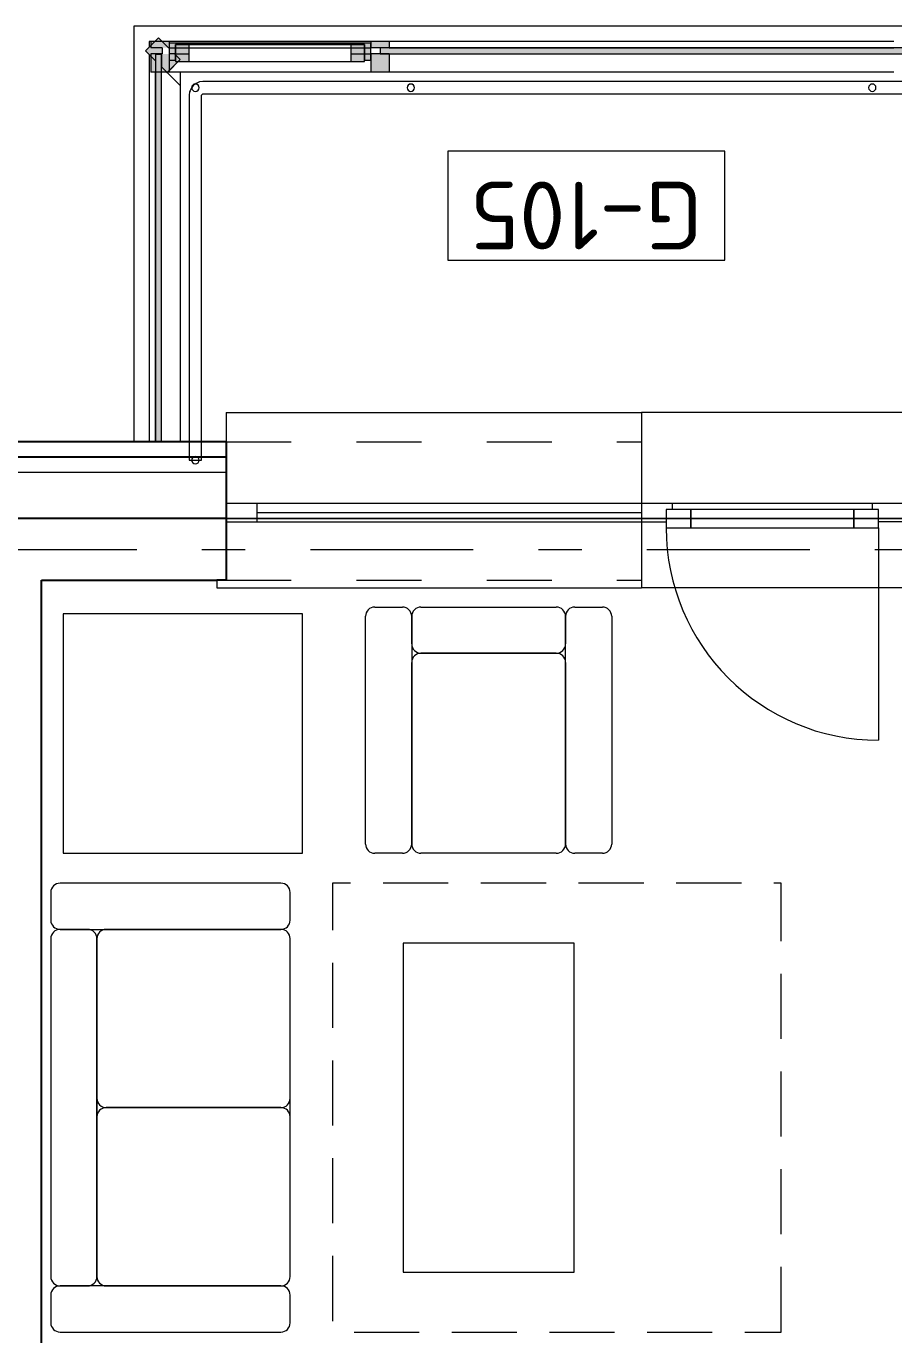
# Model space of a CAD drawing. Header units: millimetres. Extents: x 18162 to 7085488, y 72188 to 247925.
# Drawn here: x 356494 to 359314, y 94094 to 98346 of the extents above; entities that cross this region are included whole.
import ezdxf
from ezdxf.enums import TextEntityAlignment as Align

# ---------------------------------------------------------------- set-up
doc = ezdxf.new("R2010")
doc.units = ezdxf.units.MM
doc.header["$MEASUREMENT"] = 0
for name, pattern in [('Dashed', [423.333333, 211.666667, -211.666667]), ('Double Dashed', [1093.611073, 529.166651, -211.666656, 141.111112, -211.666656]), ('Hidden Line', [317.5, 211.666667, -105.833333]), ('Wipeout_Contour', [1000, 0, -1000])]:
    doc.linetypes.add(name, pattern=pattern)
for name, color, linetype in [('Archicad Windows', 7, 'Continuous'), ('Archicad Zone Stamps', 7, 'Continuous'), ('Finish - Wall', 7, 'Continuous'), ('Interior - Furniture', 7, 'Continuous'), ('Interior - Stair & Railing', 7, 'Continuous'), ('Model Unit - Zone A', 7, 'Continuous'), ('Structural - Bearing', 7, 'Continuous'), ('Structural - Grid', 7, 'Continuous')]:
    doc.layers.add(name, color=color, linetype=linetype)
doc.styles.add('GENERATED_STYLE_2', font='')
doc.styles.add('GENERATED_STYLE_3', font='', dxfattribs={"width": 0.8})
doc.styles.get('GENERATED_STYLE_2').set_extended_font_data('ISOCPEUR MON')
doc.styles.get('GENERATED_STYLE_3').set_extended_font_data('ISOCPEUR MON')

# ---------------------------------------------------------------- blocks, each defined once
blk = doc.blocks.new('Carpet 27[27]_3', base_point=(358947.7, 95561.1))
at = {"layer": 'Interior - Furniture', "color": 7, "linetype": 'Hidden Line', "lineweight": 5, "flags": 128}
blk.add_lwpolyline([(358947.7, 94102.8), (358947.7, 95561.1), (357489.4, 95561.1), (357489.4, 94102.8)], close=True, dxfattribs=at)
blk = doc.blocks.new('Тагт - 50%_G-105_40_3', base_point=(358314.8, 97762.7))
at = {"layer": 'Archicad Zone Stamps', "color": 7, "linetype": 'Continuous', "lineweight": 5}
for p, q in [((358764.8, 97940.1), (357864.8, 97940.1)), ((357864.8, 97940.1), (357864.8, 97585.3)), ((358764.8, 97585.3), (358764.8, 97940.1)), ((357864.8, 97585.3), (358764.8, 97585.3))]:
    blk.add_line(p, q, dxfattribs=at)
at = {"layer": 'Archicad Zone Stamps', "color": 7, "lineweight": 5, "style": 'GENERATED_STYLE_2'}
for tag, p in [('DUMMY_861', (357941.6, 97620.8)), ('ROOM_NUMBER', (358314.8, 97620.8))]:
    blk.add_attdef(tag, text='', height=220, rotation=180, dxfattribs=at).set_placement(p, align=Align.TOP_CENTER)
blk = doc.blocks.new('Terrace Door 01 27[11]_3', base_point=(318570.5, 0))
at = {"layer": 'Archicad Windows', "color": 7, "linetype": 'Continuous', "lineweight": 13}
for p, q in [((357144, 97090.7), (358494, 97090.7)), ((357144, 97090.7), (357144, 96995.7)), ((358494, 97090.7), (358494, 96795.7)), ((359344, 97090.7), (358494, 97090.7)), ((359344, 97090.7), (359344, 96995.7)), ((357144, 96795.7), (359344, 96795.7)), ((357144, 96795.7), (357144, 96735.7)), ((357244, 96795.7), (357244, 96735.7)), ((358494, 96795.7), (358494, 96735.7)), ((358594, 96795.7), (358594, 96775.7)), ((358654, 96775.7), (358654, 96715.7)), ((359184, 96775.7), (359184, 96715.7)), ((359244, 96795.7), (359244, 96775.7)), ((359344, 96795.7), (359344, 96735.7)), ((357144, 96735.7), (357244, 96735.7)), ((357244, 96765.7), (358494, 96765.7)), ((357244, 96735.7), (358494, 96735.7)), ((358494, 96735.7), (358494, 96520.7)), ((358494, 96735.7), (358494, 96520.7)), ((358494, 96735.7), (358574, 96735.7)), ((358654, 96745.7), (359184, 96745.7)), ((359344, 96735.7), (359264, 96735.7)), ((359264, 96715.7), (359264, 96025.7)), ((357114, 96545.7), (357114, 96520.7)), ((357114, 96520.7), (358494, 96520.7)), ((359374, 96520.7), (358494, 96520.7)), ((359374, 96545.7), (359374, 96520.7))]:
    blk.add_line(p, q, dxfattribs=at)
at = {"layer": 'Archicad Windows', "color": 7, "linetype": 'Dashed', "lineweight": 13}
for p, q in [((357144, 96995.7), (358494, 96995.7)), ((357144, 96545.7), (358494, 96545.7))]:
    blk.add_line(p, q, dxfattribs=at)
at = {"layer": 'Archicad Windows', "color": 7, "linetype": 'Continuous', "lineweight": 13, "flags": 128}
for points in [[(358574, 96775.7), (358574, 96715.7), (358654, 96715.7), (358654, 96775.7)], [(358654, 96775.7), (358654, 96715.7), (359184, 96715.7), (359184, 96775.7)], [(359184, 96775.7), (359184, 96715.7), (359264, 96715.7), (359264, 96775.7)]]:
    blk.add_lwpolyline(points, close=True, dxfattribs=at)
at = {"layer": 'Archicad Windows', "color": 7, "linetype": 'Continuous', "lineweight": 13}
blk.add_arc((359264, 96715.7), 690, 180, 270, dxfattribs=at)
blk = doc.blocks.new('Coffee Table 04 27[85]_3', base_point=(358275.2, 95366.7))
at = {"layer": 'Interior - Furniture', "color": 7, "linetype": 'Continuous', "lineweight": 5, "flags": 128}
blk.add_lwpolyline([(358275.2, 95366.7), (357718.9, 95366.7), (357718.9, 94297.3), (358275.2, 94297.3)], close=True, dxfattribs=at)
blk = doc.blocks.new('Sofa 01 27[86]_3', base_point=(356574, 94102.8))
at = {"layer": 'Interior - Furniture', "color": 7, "linetype": 'Continuous', "lineweight": 5}
for p, q in [((357321.8, 95561.1), (356604, 95561.1)), ((356574, 95531.1), (356574, 95441.1)), ((357351.8, 95441.1), (357351.8, 95531.1)), ((356574, 95381.1), (356574, 94282.8)), ((356694, 95411.1), (356604, 95411.1)), ((356604, 95411.1), (357321.8, 95411.1)), ((356724, 95381.1), (356724, 94862)), ((356724, 95381.1), (356724, 94282.8)), ((356724, 94282.8), (356724, 95381.1)), ((357321.8, 95411.1), (356754, 95411.1)), ((357321.8, 95411.1), (356754, 95411.1)), ((357351.8, 94862), (357351.8, 95381.1)), ((357351.8, 94282.8), (357351.8, 95381.1)), ((357321.8, 94832), (356754, 94832)), ((356754, 94832), (357321.8, 94832)), ((356724, 94802), (356724, 94282.8)), ((357351.8, 94282.8), (357351.8, 94802)), ((356574, 94222.8), (356574, 94132.8)), ((356604, 94252.8), (356694, 94252.8)), ((357321.8, 94252.8), (356604, 94252.8)), ((356754, 94252.8), (357321.8, 94252.8)), ((356754, 94252.8), (357321.8, 94252.8)), ((357351.8, 94132.8), (357351.8, 94222.8)), ((356604, 94102.8), (357321.8, 94102.8))]:
    blk.add_line(p, q, dxfattribs=at)
for centre, start, end in [((356604, 95531.1), 90, 180), ((357321.8, 95531.1), 0, 90), ((356604, 95441.1), 180, 270), ((357321.8, 95441.1), 270, 0), ((356604, 95381.1), 90, 180), ((356694, 95381.1), 0, 90), ((356754, 95381.1), 90, 180), ((356754, 95381.1), 90, 180), ((357321.8, 95381.1), 0, 90), ((357321.8, 95381.1), 0, 90), ((356754, 94862), 180, 270), ((357321.8, 94862), 270, 0), ((356754, 94802), 90, 180), ((357321.8, 94802), 0, 90), ((356604, 94282.8), 180, 270), ((356694, 94282.8), 270, 0), ((356754, 94282.8), 180, 270), ((356754, 94282.8), 180, 270), ((357321.8, 94282.8), 270, 0), ((357321.8, 94282.8), 270, 0), ((356604, 94222.8), 90, 180), ((357321.8, 94222.8), 0, 90), ((356604, 94132.8), 180, 270), ((357321.8, 94132.8), 270, 0)]:
    blk.add_arc(centre, 30, start, end, dxfattribs=at)
blk = doc.blocks.new('Sofa 01 27[87]_3', base_point=(358397, 96458.4))
at = {"layer": 'Interior - Furniture', "color": 7, "linetype": 'Continuous', "lineweight": 5}
for p, q in [((357627, 96458.4), (357717, 96458.4)), ((357777, 96458.4), (358217, 96458.4)), ((358277, 96458.4), (358367, 96458.4)), ((357597, 95688.4), (357597, 96428.4)), ((357747, 96338.4), (357747, 96428.4)), ((357747, 96428.4), (357747, 95688.4)), ((358247, 96428.4), (358247, 96338.4)), ((358247, 95688.4), (358247, 96428.4)), ((358397, 96428.4), (358397, 95688.4)), ((357777, 96308.4), (358217, 96308.4)), ((357777, 96308.4), (358217, 96308.4)), ((358217, 96308.4), (357777, 96308.4)), ((357747, 95688.4), (357747, 96278.4)), ((357747, 95688.4), (357747, 96278.4)), ((358247, 96278.4), (358247, 95688.4)), ((358247, 96278.4), (358247, 95688.4)), ((357717, 95658.4), (357627, 95658.4)), ((358217, 95658.4), (357777, 95658.4)), ((358217, 95658.4), (357777, 95658.4)), ((358367, 95658.4), (358277, 95658.4))]:
    blk.add_line(p, q, dxfattribs=at)
for centre, start, end in [((357627, 96428.4), 90, 180), ((357717, 96428.4), 0, 90), ((357777, 96428.4), 90, 180), ((358217, 96428.4), 0, 90), ((358277, 96428.4), 90, 180), ((358367, 96428.4), 0, 90), ((357777, 96338.4), 180, 270), ((357777, 96278.4), 90, 180), ((357777, 96278.4), 90, 180), ((358217, 96338.4), 270, 0), ((358217, 96278.4), 0, 90), ((358217, 96278.4), 0, 90), ((357627, 95688.4), 180, 270), ((357717, 95688.4), 270, 0), ((357777, 95688.4), 180, 270), ((357777, 95688.4), 180, 270), ((358217, 95688.4), 270, 0), ((358217, 95688.4), 270, 0), ((358277, 95688.4), 180, 270), ((358367, 95688.4), 270, 0)]:
    blk.add_arc(centre, 30, start, end, dxfattribs=at)
blk = doc.blocks.new('Coffee Table 04 27[88]_3', base_point=(357392.1, 96436.1))
at = {"layer": 'Interior - Furniture', "color": 7, "linetype": 'Continuous', "lineweight": 5, "flags": 128}
blk.add_lwpolyline([(357392.1, 96436.1), (356614.4, 96436.1), (356614.4, 95658.4), (357392.1, 95658.4)], close=True, dxfattribs=at)
blk = doc.blocks.new('Standard grid marker[171]_3', base_point=(336732.8, 96645.7))
at = {"layer": 'Structural - Grid', "color": 13, "linetype": 'Double Dashed', "lineweight": 13}
blk.add_line((337732.8, 96645.7), (372294.9, 96645.7), dxfattribs=at)
at = {"layer": 'Structural - Grid', "color": 13, "lineweight": 13, "style": 'GENERATED_STYLE_3'}
blk.add_attdef('AC_MarkerText_1', text='', height=250, rotation=180, dxfattribs=at).set_placement((373594.9, 96520.7), align=Align.TOP_CENTER)

msp = doc.modelspace()

# ---------------------------------------------------------------- linework, layer by layer
at = {"layer": 'Finish - Wall', "color": 7, "linetype": 'Continuous', "lineweight": 13}
msp.add_line((356994, 96935.7), (356894, 96935.7), dxfattribs=at)
at = {"layer": 'Interior - Stair & Railing', "color": 7, "linetype": 'Continuous', "lineweight": 13}
for p, q in [((357026.6, 98135.3), (357025.3, 98132.4)), ((357029.9, 98143.3), (357026.6, 98135.3)), ((357037, 98152.6), (357029.9, 98143.3)), ((357046.4, 98159.8), (357037, 98152.6)), ((357057.3, 98164.3), (357046.4, 98159.8)), ((357067.7, 98165.7), (357057.3, 98164.3)), ((357069, 98165.7), (357067.7, 98165.7)), ((357085, 98165.7), (357069, 98165.7)), ((359877.9, 98165.7), (357085, 98165.7)), ((357025.3, 98132.4), (357024, 98122)), ((357024, 98122), (357024, 98095.7)), ((357024, 98095.7), (357024, 98079.6)), ((357064, 98119.8), (357064.3, 98121.9)), ((357064, 98119.4), (357064, 98119.8)), ((357064, 98095.7), (357064, 98119.4)), ((357064, 98079.6), (357064, 98095.7)), ((357064.3, 98121.9), (357064.8, 98123.1)), ((357064.8, 98123.1), (357065.6, 98124.1)), ((357065.6, 98124.1), (357066.6, 98124.9)), ((357066.6, 98124.9), (357067.7, 98125.3)), ((357067.7, 98125.3), (357070.3, 98125.7)), ((357070.3, 98125.7), (357085, 98125.7)), ((357085, 98125.7), (359877.9, 98125.7))]:
    msp.add_line(p, q, dxfattribs=at)
at = {"layer": 'Interior - Stair & Railing', "color": 7, "linetype": 'Continuous', "lineweight": 13, "flags": 128}
for points in [[(357056, 98145.7, 1), (357032, 98145.7, 1)], [(357744, 98133.7, 1), (357744, 98157.7, 1)], [(359244, 98133.7, 1), (359244, 98157.7, 1)]]:
    msp.add_lwpolyline(points, format="xyb", close=True, dxfattribs=at)
at = {"layer": 'Structural - Bearing', "color": 7, "linetype": 'Continuous', "lineweight": 13, "flags": 128}
for points in [[(360144, 98345.7), (356844, 98345.7), (356844, 96745.7), (360144, 96745.7)], [(339344, 96745.7), (339344, 78545.7), (369544, 78545.7), (369544, 96745.7), (356344, 96745.7), (356344, 92545.7), (353844, 92545.7), (353844, 96745.7)]]:
    msp.add_lwpolyline(points, close=True, dxfattribs=at)

# ---------------------------------------------------------------- block references
at = {"layer": 'Interior - Furniture', "color": 7, "linetype": 'Continuous', "lineweight": 5}
for name, p in [('Coffee Table 04 27[88]_3', (357392.1, 96436.1)), ('Sofa 01 27[87]_3', (358397, 96458.4)), ('Sofa 01 27[86]_3', (356574, 94102.8)), ('Coffee Table 04 27[85]_3', (358275.2, 95366.7))]:
    msp.add_blockref(name, p, dxfattribs=at)
at = {"layer": 'Interior - Furniture', "color": 7, "linetype": 'Hidden Line', "lineweight": 5}
msp.add_blockref('Carpet 27[27]_3', (358947.7, 95561.1), dxfattribs=at)
at = {"layer": 'Model Unit - Zone A', "color": 7, "linetype": 'Continuous', "lineweight": 5}
msp.add_blockref('Тагт - 50%_G-105_40_3', (358314.8, 97762.7), dxfattribs=at).add_auto_attribs({'ROOM_NUMBER': 'G-105'})

# ---------------------------------------------------------------- next in the draw order: wipeouts: each hides what was drawn before it
at = {"color": 254, "linetype": 'Wipeout_Contour', "lineweight": 0, "ltscale": 1110556.542888961}
msp.add_wipeout([(356899, 98295.7), (356894, 98295.7), (356899, 98290.7)], dxfattribs=at).dxf.layer = 'Finish - Wall'
at = {"color": 254, "linetype": 'Wipeout_Contour', "lineweight": 0, "ltscale": 1486828.901198426}
msp.add_wipeout([(359314, 98255.7), (357674, 98255.7), (357674, 98195.7), (359314, 98195.7)], dxfattribs=at).dxf.layer = 'Finish - Wall'
at = {"color": 254, "linetype": 'Wipeout_Contour', "lineweight": 0, "ltscale": 1480919.995433639}
msp.add_wipeout([(356953, 98195.7), (356952.3, 98195), (356994, 98153.2), (356994, 98195.7)], dxfattribs=at).dxf.layer = 'Finish - Wall'

# ---------------------------------------------------------------- next in the draw order: linework, layer by layer
at = {"layer": 'Finish - Wall', "color": 7, "linetype": 'Continuous', "lineweight": 13, "flags": 128}
msp.add_lwpolyline([(359314, 98195.7), (357674, 98195.7)], dxfattribs=at)

# ---------------------------------------------------------------- next in the draw order: wipeouts: each hides what was drawn before it
at = {"color": 254, "linetype": 'Wipeout_Contour', "lineweight": 0, "ltscale": 1480731.747314631}
msp.add_wipeout([(356894, 98295.7), (356894, 98278.1), (356899, 98283.1), (356899, 98290.7)], dxfattribs=at).dxf.layer = 'Finish - Wall'
at = {"color": 254, "linetype": 'Wipeout_Contour', "lineweight": 0, "ltscale": 1486892.336841953}
msp.add_wipeout([(357674, 98275.7), (359314, 98275.7), (359314, 98295.7), (357674, 98295.7)], dxfattribs=at).dxf.layer = 'Finish - Wall'
at = {"color": 254, "linetype": 'Wipeout_Contour', "lineweight": 0, "ltscale": 2222673.637263429}
msp.add_wipeout([(356959, 98195.7), (357614, 98195.7), (357614, 98255.7), (356976.4, 98255.7), (356994.7, 98237.4), (356959, 98201.7)], dxfattribs=at).dxf.layer = 'Finish - Wall'

# ---------------------------------------------------------------- next in the draw order: linework, layer by layer
at = {"layer": 'Finish - Wall', "color": 7, "linetype": 'Continuous', "lineweight": 13}
for p, q in [((356899, 98295.7), (356899, 98275.7)), ((357674, 98195.7), (357614, 98195.7))]:
    msp.add_line(p, q, dxfattribs=at)
at = {"layer": 'Finish - Wall', "color": 7, "linetype": 'Continuous', "lineweight": 13, "flags": 128}
for points in [[(356899, 98295.7), (356894, 98295.7)], [(356894, 98295.7), (356894, 98278.1)]]:
    msp.add_lwpolyline(points, dxfattribs=at)

# ---------------------------------------------------------------- next in the draw order: wipeouts: each hides what was drawn before it
at = {"color": 254, "linetype": 'Wipeout_Contour', "lineweight": 0, "ltscale": 1482234.567682272}
msp.add_wipeout([(356959, 98275.7), (357614, 98275.7), (357614, 98295.7), (356959, 98295.7)], dxfattribs=at).dxf.layer = 'Finish - Wall'
at = {"color": 254, "linetype": 'Wipeout_Contour', "lineweight": 0, "ltscale": 1850463.20705397}
msp.add_wipeout([(356934, 96995.7), (356994, 96995.7), (356994, 98153.2), (356951.5, 98195.7), (356934, 98195.7)], dxfattribs=at).dxf.layer = 'Finish - Wall'

# ---------------------------------------------------------------- next in the draw order: linework, layer by layer
at = {"layer": 'Finish - Wall', "color": 7, "linetype": 'Continuous', "lineweight": 13}
msp.add_line((356994, 96995.7), (356994, 96935.7), dxfattribs=at)
at = {"layer": 'Finish - Wall', "color": 7, "linetype": 'Continuous', "lineweight": 13, "flags": 128}
for points in [[(357614, 98195.7), (356959, 98195.7)], [(356994, 98195.7), (356994, 98153.2)], [(356994, 98153.2), (356994, 96995.7)]]:
    msp.add_lwpolyline(points, dxfattribs=at)

# ---------------------------------------------------------------- next in the draw order: wipeouts: each hides what was drawn before it
at = {"color": 254, "linetype": 'Wipeout_Contour', "lineweight": 0, "ltscale": 1482227.678556825}
msp.add_wipeout([(357644, 98275.7), (356936.4, 98275.7), (356936.4, 98255.7), (357644, 98255.7)], dxfattribs=at).dxf.layer = 'Finish - Wall'
at = {"color": 254, "linetype": 'Wipeout_Contour', "lineweight": 0, "ltscale": 2220383.030773554}
msp.add_wipeout([(356894, 96995.7), (356914, 96995.7), (356914, 98195.7), (356899, 98195.7), (356899, 98248.2), (356894, 98253.2)], dxfattribs=at).dxf.layer = 'Finish - Wall'

# ---------------------------------------------------------------- next in the draw order: hatches: boundary and pattern name
at = {"layer": 'Finish - Wall', "linetype": 'Continuous', "lineweight": 9}
msp.add_hatch(color=7, dxfattribs=at).paths.add_polyline_path([(356959, 98275.7), (356959, 98295.7), (356899, 98295.7), (356899, 98275.7)])

# ---------------------------------------------------------------- next in the draw order: linework, layer by layer
at = {"layer": 'Finish - Wall', "color": 7, "linetype": 'Continuous', "lineweight": 13}
for p, q in [((356924, 98308.1), (356881.5, 98265.7)), ((356924, 98308.1), (356956.4, 98275.7)), ((356881.5, 98265.7), (356914, 98233.2)), ((356959, 98295.7), (356899, 98295.7)), ((356936.4, 98275.7), (356899, 98275.7)), ((356936.4, 98275.7), (356936.4, 98255.7)), ((356959, 98275.7), (356956.4, 98275.7)), ((356959, 98295.7), (356959, 98275.7)), ((357614, 98295.7), (357614, 98275.7)), ((356936.4, 98255.7), (356899, 98255.7)), ((356914, 98253.2), (356914, 98233.2)), ((356934, 98253.2), (356914, 98253.2)), ((356976.4, 98255.7), (356959, 98255.7)), ((356959, 98255.7), (356959, 98195.7)), ((356976.4, 98255.7), (356994.7, 98237.4)), ((357614, 98255.7), (357614, 98195.7))]:
    msp.add_line(p, q, dxfattribs=at)
at = {"layer": 'Finish - Wall', "color": 7, "linetype": 'Continuous', "lineweight": 13, "flags": 128}
for points in [[(357614, 98295.7), (356959, 98295.7)], [(356959, 98275.7), (357614, 98275.7)], [(356976.4, 98255.7), (357614, 98255.7)]]:
    msp.add_lwpolyline(points, dxfattribs=at)

# ---------------------------------------------------------------- next in the draw order: wipeouts: each hides what was drawn before it
at = {"color": 254, "linetype": 'Wipeout_Contour', "lineweight": 0, "ltscale": 1486871.205095547}
msp.add_wipeout([(359344, 98255.7), (359344, 98275.7), (357644, 98275.7), (357644, 98255.7)], dxfattribs=at).dxf.layer = 'Finish - Wall'
at = {"color": 254, "linetype": 'Wipeout_Contour', "lineweight": 0, "ltscale": 1480097.479955765}
msp.add_wipeout([(356914, 96975.7), (356934, 96975.7), (356934, 98195.7), (356914, 98195.7)], dxfattribs=at).dxf.layer = 'Finish - Wall'

# ---------------------------------------------------------------- next in the draw order: hatches: boundary and pattern name
at = {"layer": 'Finish - Wall', "linetype": 'Continuous', "lineweight": 9}
for points in [[(357674, 98275.7), (357674, 98295.7), (357614, 98295.7), (357614, 98275.7)], [(356959, 98255.7), (356899, 98255.7), (356899, 98195.7), (356959, 98195.7)], [(357674, 98255.7), (357614, 98255.7), (357614, 98195.7), (357674, 98195.7)], [(356934, 96975.7), (356914, 96975.7), (356914, 96995.7), (356894, 96995.7), (356894, 96935.7), (356994, 96935.7), (356994, 96995.7), (356934, 96995.7)]]:
    msp.add_hatch(color=7, dxfattribs=at).paths.add_polyline_path(points)
at = {"layer": 'Finish - Wall', "linetype": 'Continuous', "lineweight": 13}
for points in [[(357644, 98275.7), (357644, 98255.7), (359344, 98255.7), (359344, 98275.7)], [(356914, 96975.7), (356934, 96975.7), (356934, 98253.2), (356914, 98253.2)]]:
    msp.add_hatch(color=7, dxfattribs=at).paths.add_polyline_path(points)

# ---------------------------------------------------------------- next in the draw order: linework, layer by layer
at = {"layer": 'Finish - Wall', "color": 7, "linetype": 'Continuous', "lineweight": 13}
for p, q in [((357674, 98295.7), (357614, 98295.7)), ((357674, 98275.7), (357614, 98275.7)), ((357674, 98295.7), (357674, 98275.7)), ((356899, 98255.7), (356899, 98195.7)), ((356934, 98253.2), (356934, 98213.2)), ((356994.7, 98237.4), (356952.3, 98195)), ((357674, 98255.7), (357614, 98255.7)), ((357674, 98255.7), (357674, 98195.7)), ((356959, 98195.7), (356899, 98195.7)), ((356934, 98213.2), (356952.3, 98195)), ((356894, 96995.7), (356894, 96935.7)), ((356914, 96995.7), (356894, 96995.7)), ((356914, 96995.7), (356914, 96975.7)), ((356934, 96995.7), (356934, 96975.7)), ((356994, 96995.7), (356934, 96995.7)), ((356934, 96975.7), (356914, 96975.7))]:
    msp.add_line(p, q, dxfattribs=at)
at = {"layer": 'Finish - Wall', "color": 7, "linetype": 'Continuous', "lineweight": 13, "flags": 128}
for points in [[(357644, 98275.7), (357644, 98255.7), (359344, 98255.7), (359344, 98275.7)], [(356914, 96975.7), (356934, 96975.7), (356934, 98253.2), (356914, 98253.2)]]:
    msp.add_lwpolyline(points, close=True, dxfattribs=at)
for points in [[(359314, 98295.7), (357674, 98295.7)], [(357674, 98275.7), (359314, 98275.7)], [(356894, 98253.2), (356894, 96995.7)], [(357674, 98255.7), (359314, 98255.7)], [(356914, 96995.7), (356914, 98195.7)], [(356934, 96995.7), (356934, 98195.7)], [(356994, 98153.2), (356952.3, 98195)]]:
    msp.add_lwpolyline(points, dxfattribs=at)

# ---------------------------------------------------------------- next in the draw order: wipeouts: each hides what was drawn before it
at = {"color": 254, "linetype": 'Wipeout_Contour', "lineweight": 0, "ltscale": 1482205.384253304}
msp.add_wipeout([(357024, 98285.7), (357024, 98230.7), (357549, 98230.7), (357549, 98285.7)], dxfattribs=at).dxf.layer = 'Archicad Windows'

# ---------------------------------------------------------------- next in the draw order: linework, layer by layer
at = {"layer": 'Archicad Windows', "color": 7, "linetype": 'Continuous', "lineweight": 13}
msp.add_line((357024, 98230.7), (357549, 98230.7), dxfattribs=at)

# ---------------------------------------------------------------- next in the draw order: wipeouts: each hides what was drawn before it
at = {"color": 254, "linetype": 'Wipeout_Contour', "lineweight": 0, "ltscale": 1482237.209266285}
msp.add_wipeout([(357569, 98290.7), (357004, 98290.7), (357004, 98285.7), (357569, 98285.7)], dxfattribs=at).dxf.layer = 'Archicad Windows'
at = {"color": 254, "linetype": 'Wipeout_Contour', "lineweight": 0, "ltscale": 1477789.137425067}
msp.add_wipeout([(355844, 96945.7), (357144, 96945.7), (357144, 96995.7), (355844, 96995.7)], dxfattribs=at).dxf.layer = 'Structural - Bearing'

# ---------------------------------------------------------------- next in the draw order: hatches: boundary and pattern name
at = {"layer": 'Archicad Windows', "linetype": 'Continuous', "lineweight": 9}
for points in [[(356959, 98235.7), (356979, 98235.7), (356979, 98285.7), (357004, 98285.7), (357004, 98290.7), (356959, 98290.7)], [(356979, 98230.7), (357024, 98230.7), (357024, 98285.7), (356979, 98285.7)], [(357594, 98285.7), (357549, 98285.7), (357549, 98230.7), (357594, 98230.7)], [(357614, 98290.7), (357569, 98290.7), (357569, 98285.7), (357594, 98285.7), (357594, 98235.7), (357614, 98235.7)]]:
    msp.add_hatch(color=7, dxfattribs=at).paths.add_polyline_path(points)
at = {"layer": 'Finish - Wall', "linetype": 'Continuous', "lineweight": 9}
msp.add_hatch(color=7, dxfattribs=at).paths.add_polyline_path([(356914, 98233.2), (356914, 98253.2), (356934, 98253.2), (356934, 98213.2), (356952.3, 98195), (356994.7, 98237.4), (356976.4, 98255.7), (356936.4, 98255.7), (356936.4, 98275.7), (356956.4, 98275.7), (356924, 98308.1), (356881.5, 98265.7)])

# ---------------------------------------------------------------- next in the draw order: linework, layer by layer
at = {"layer": 'Archicad Windows', "color": 7, "linetype": 'Continuous', "lineweight": 13}
for p, q in [((357549, 98285.7), (357024, 98285.7)), ((357024, 98275.7), (357549, 98275.7))]:
    msp.add_line(p, q, dxfattribs=at)
at = {"layer": 'Archicad Windows', "color": 7, "linetype": 'Continuous', "lineweight": 13, "flags": 128}
for points in [[(356959, 98235.7), (356979, 98235.7), (356979, 98285.7), (357004, 98285.7), (357004, 98290.7), (356959, 98290.7)], [(356979, 98230.7), (357024, 98230.7), (357024, 98285.7), (356979, 98285.7)], [(357569, 98290.7), (357004, 98290.7), (357004, 98285.7), (357569, 98285.7)], [(357594, 98285.7), (357549, 98285.7), (357549, 98230.7), (357594, 98230.7)], [(357614, 98290.7), (357569, 98290.7), (357569, 98285.7), (357594, 98285.7), (357594, 98235.7), (357614, 98235.7)]]:
    msp.add_lwpolyline(points, close=True, dxfattribs=at)
at = {"layer": 'Structural - Bearing', "color": 7, "linetype": 'Continuous', "lineweight": 25, "flags": 128}
msp.add_lwpolyline([(357144, 96995.7), (355844, 96995.7)], dxfattribs=at)
at = {"layer": 'Structural - Bearing', "color": 7, "linetype": 'Continuous', "lineweight": 25}
msp.add_point((357144, 96995.7), dxfattribs=at)

# ---------------------------------------------------------------- next in the draw order: wipeouts: each hides what was drawn before it
at = {"color": 254, "linetype": 'Wipeout_Contour', "lineweight": 0, "ltscale": 1477736.654923264}
msp.add_wipeout([(355844, 96895.7), (357144, 96895.7), (357144, 96945.7), (355844, 96945.7)], dxfattribs=at).dxf.layer = 'Structural - Bearing'

# ---------------------------------------------------------------- next in the draw order: linework, layer by layer
at = {"layer": 'Interior - Stair & Railing', "color": 7, "linetype": 'Continuous', "lineweight": 13}
for p, q in [((357024, 98079.6), (357024, 96935.7)), ((357064, 96935.7), (357064, 98079.6)), ((357024, 96935.7), (357064, 96935.7))]:
    msp.add_line(p, q, dxfattribs=at)
at = {"layer": 'Interior - Stair & Railing', "color": 7, "linetype": 'Continuous', "lineweight": 13, "flags": 128}
msp.add_lwpolyline([(357056, 96935.7, 1), (357032, 96935.7, 1)], format="xyb", close=True, dxfattribs=at)
at = {"layer": 'Structural - Bearing', "color": 7, "linetype": 'Continuous', "lineweight": 25}
msp.add_line((357144, 96945.7), (355844, 96945.7), dxfattribs=at)

# ---------------------------------------------------------------- next in the draw order: wipeouts: each hides what was drawn before it
at = {"color": 254, "linetype": 'Wipeout_Contour', "lineweight": 0, "ltscale": 1477631.790814801}
msp.add_wipeout([(355844, 96745.7), (357144, 96745.7), (357144, 96895.7), (355844, 96895.7)], dxfattribs=at).dxf.layer = 'Structural - Bearing'

# ---------------------------------------------------------------- next in the draw order: linework, layer by layer
at = {"layer": 'Structural - Bearing', "color": 7, "linetype": 'Continuous', "lineweight": 13}
msp.add_line((357144, 96895.7), (355844, 96895.7), dxfattribs=at)

# ---------------------------------------------------------------- next in the draw order: wipeouts: each hides what was drawn before it
at = {"color": 254, "linetype": 'Wipeout_Contour', "lineweight": 0, "ltscale": 1477448.498996992}
msp.add_wipeout([(357144, 96745.7), (355844, 96745.7), (355844, 96545.7), (357144, 96545.7)], dxfattribs=at).dxf.layer = 'Structural - Bearing'

# ---------------------------------------------------------------- next in the draw order: linework, layer by layer
at = {"layer": 'Structural - Bearing', "color": 7, "linetype": 'Continuous', "lineweight": 25}
for p, q in [((357144, 96995.7), (357144, 96545.7)), ((357144, 96745.7), (355844, 96745.7)), ((357144, 96545.7), (357114, 96545.7))]:
    msp.add_line(p, q, dxfattribs=at)
at = {"layer": 'Structural - Bearing', "color": 7, "linetype": 'Continuous', "lineweight": 25, "flags": 128}
msp.add_lwpolyline([(356544, 96545.7), (357114, 96545.7)], dxfattribs=at)

# ---------------------------------------------------------------- next in the draw order: block references
at = {"layer": 'Archicad Windows', "color": 7, "linetype": 'Continuous', "lineweight": 13}
msp.add_blockref('Terrace Door 01 27[11]_3', (318570.5, 0), dxfattribs=at)

# ---------------------------------------------------------------- next in the draw order: wipeouts: each hides what was drawn before it
at = {"color": 254, "linetype": 'Wipeout_Contour', "lineweight": 0, "ltscale": 1473129.99584862}
msp.add_wipeout([(356544, 96545.7), (356344, 96545.7), (356344, 88545.7), (356544, 88545.7)], dxfattribs=at).dxf.layer = 'Structural - Bearing'

# ---------------------------------------------------------------- next in the draw order: linework, layer by layer
at = {"layer": 'Structural - Bearing', "color": 7, "linetype": 'Continuous', "lineweight": 25, "flags": 128}
msp.add_lwpolyline([(356544, 91245.7), (356544, 96545.7)], dxfattribs=at)

# ---------------------------------------------------------------- next in the draw order: block references
at = {"layer": 'Structural - Grid', "color": 13, "linetype": 'Continuous', "lineweight": 13}
msp.add_blockref('Standard grid marker[171]_3', (336732.8, 96645.7), dxfattribs=at)

doc.saveas('drawing.dxf')
